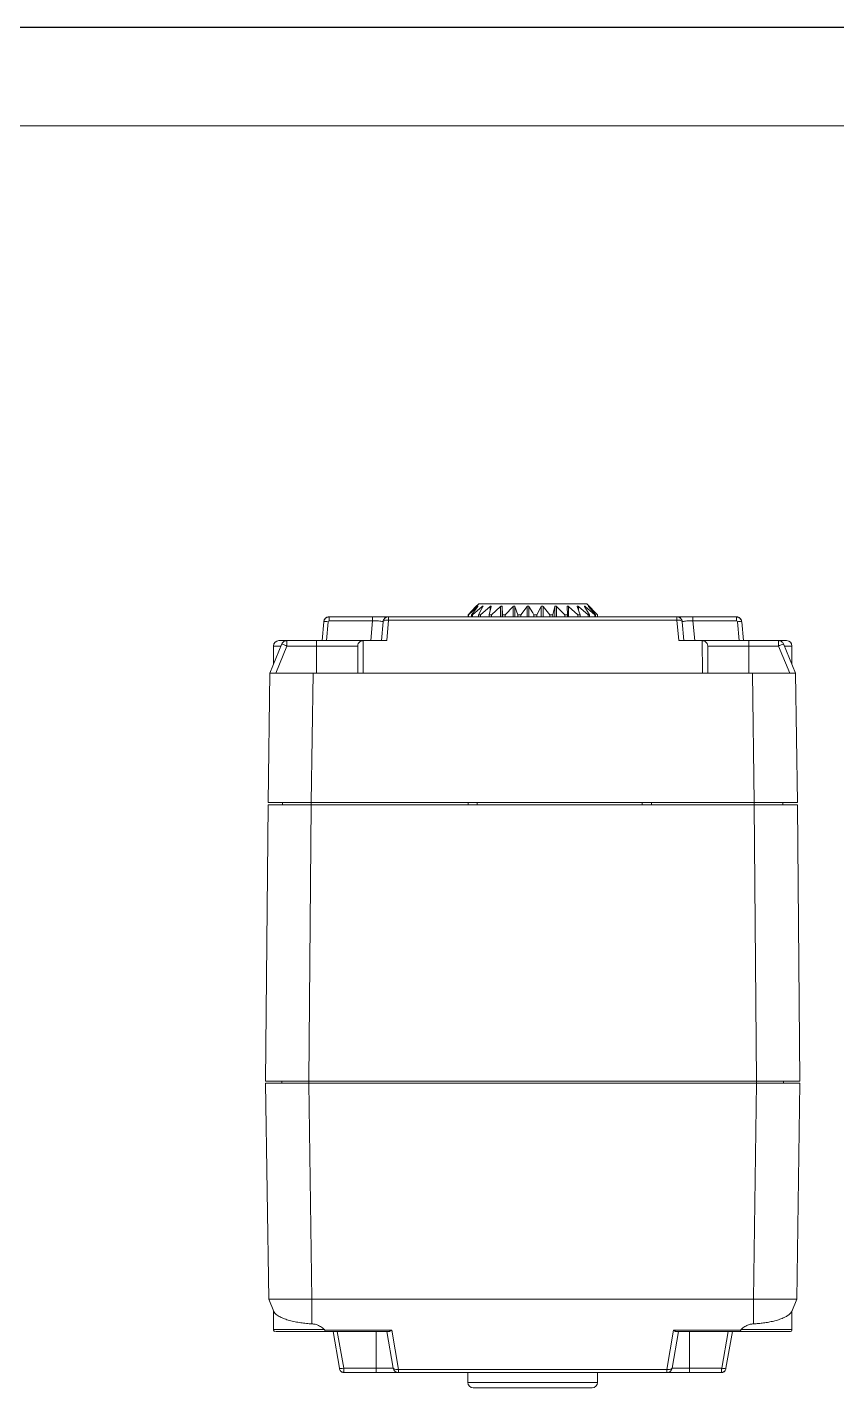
# Model space of a CAD drawing. Header units: millimetres. Extents: x 0 to 297, y 0 to 210.
# Drawn here: x 184.6 to 222.1, y 147 to 210 of the extents above; entities that cross this region are included whole.
import ezdxf

# ---------------------------------------------------------------- set-up
doc = ezdxf.new("R2010")
doc.units = ezdxf.units.MM
doc.layers.add('图框', color=7, linetype='Continuous')

msp = doc.modelspace()

# ---------------------------------------------------------------- linework, layer by layer
at = {"color": 7, "linetype": 'Continuous', "lineweight": 15}
for p, q in [((205.348, 183.151), (204.999, 182.794)), ((204.999, 182.794), (205.014, 182.794)), ((204.999, 182.794), (204.999, 182.694)), ((205.014, 182.794), (205.429, 183.173)), ((205.014, 182.694), (205.014, 182.794)), ((205.447, 183.173), (205.153, 182.794)), ((205.153, 182.794), (205.203, 182.794)), ((205.153, 182.794), (205.153, 182.694)), ((205.203, 182.794), (205.648, 183.173)), ((205.203, 182.694), (205.203, 182.794)), ((205.489, 183.294), (205.347, 183.152)), ((205.429, 183.173), (205.429, 183.149)), ((205.686, 183.173), (205.486, 182.794)), ((205.486, 182.794), (205.568, 182.794)), ((205.486, 182.794), (205.486, 182.694)), ((210.489, 183.294), (205.489, 183.294)), ((205.568, 182.794), (206.015, 183.173)), ((205.568, 182.694), (205.568, 182.794)), ((205.648, 183.173), (205.648, 183.102)), ((206.069, 183.173), (205.975, 182.794)), ((205.975, 182.794), (206.084, 182.794)), ((205.975, 182.794), (205.975, 182.694)), ((206.015, 183.173), (206.015, 182.953)), ((206.084, 182.794), (206.505, 183.173)), ((206.084, 182.694), (206.084, 182.794)), ((206.505, 182.694), (206.505, 183.173)), ((206.573, 183.173), (206.592, 182.794)), ((206.573, 182.694), (206.573, 183.173)), ((206.592, 182.794), (206.72, 182.794)), ((206.592, 182.794), (206.592, 182.694)), ((206.72, 182.794), (207.089, 183.173)), ((206.72, 182.694), (206.72, 182.794)), ((207.089, 182.694), (207.089, 183.173)), ((207.166, 183.173), (207.296, 182.794)), ((207.166, 182.694), (207.166, 183.173)), ((207.296, 182.794), (207.436, 182.794)), ((207.296, 182.794), (207.296, 182.694)), ((207.436, 182.794), (207.73, 183.173)), ((207.436, 182.694), (207.436, 182.794)), ((207.73, 182.694), (207.73, 183.173)), ((207.81, 183.173), (207.989, 182.883)), ((207.81, 182.694), (207.81, 183.173)), ((207.989, 182.883), (208.043, 182.794)), ((208.043, 182.794), (208.043, 182.694)), ((208.043, 182.794), (208.187, 182.794)), ((208.187, 182.794), (208.387, 183.173)), ((208.187, 182.694), (208.187, 182.794)), ((208.387, 182.694), (208.387, 183.173)), ((208.466, 183.173), (208.788, 182.794)), ((208.466, 182.694), (208.466, 183.173)), ((208.788, 182.794), (208.925, 182.794)), ((208.788, 182.794), (208.788, 182.694)), ((208.925, 182.794), (209.018, 183.173)), ((208.925, 182.694), (208.925, 182.794)), ((209.018, 182.694), (209.018, 183.173)), ((209.092, 183.173), (209.482, 182.794)), ((209.092, 182.694), (209.092, 183.173)), ((209.482, 182.794), (209.604, 182.794)), ((209.482, 182.794), (209.482, 182.694)), ((209.604, 182.794), (209.585, 183.173)), ((209.604, 182.694), (209.604, 182.794)), ((209.649, 183.173), (210.082, 182.794)), ((209.649, 182.694), (209.649, 183.173)), ((210.182, 182.794), (210.052, 183.173)), ((210.082, 182.794), (210.182, 182.794)), ((210.082, 182.794), (210.082, 182.694)), ((210.101, 183.173), (210.551, 182.794)), ((210.101, 183.03), (210.101, 183.173)), ((210.182, 182.694), (210.182, 182.794)), ((210.623, 182.794), (210.39, 183.173)), ((210.421, 183.173), (210.859, 182.794)), ((210.421, 183.122), (210.421, 183.173)), ((210.989, 182.794), (210.489, 183.294)), ((210.551, 182.794), (210.623, 182.794)), ((210.551, 182.794), (210.551, 182.694)), ((210.897, 182.794), (210.576, 183.173)), ((210.588, 183.173), (210.986, 182.794)), ((210.623, 182.694), (210.623, 182.794)), ((210.859, 182.794), (210.897, 182.794)), ((210.859, 182.794), (210.859, 182.694)), ((210.897, 182.694), (210.897, 182.794)), ((210.986, 182.794), (210.989, 182.794)), ((210.986, 182.794), (210.986, 182.694)), ((210.989, 182.694), (210.989, 182.794)), ((198.316, 182.465), (198.239, 181.594)), ((198.439, 181.594), (198.515, 182.465)), ((198.565, 182.694), (198.565, 182.511)), ((198.565, 182.694), (200.572, 182.694)), ((198.565, 182.511), (200.572, 182.511)), ((200.491, 181.594), (200.572, 182.511)), ((201.066, 182.465), (200.989, 181.594)), ((201.232, 181.594), (201.315, 182.539)), ((201.315, 182.694), (214.664, 182.694)), ((201.315, 182.539), (214.664, 182.539)), ((214.664, 182.539), (214.747, 181.594)), ((214.833, 182.628), (214.841, 182.621)), ((214.989, 181.594), (214.913, 182.465)), ((215.407, 182.694), (215.407, 182.511)), ((215.407, 182.694), (217.414, 182.694)), ((215.407, 182.511), (215.487, 181.594)), ((215.407, 182.511), (217.414, 182.511)), ((217.414, 182.511), (217.414, 182.694)), ((217.464, 182.465), (217.54, 181.594)), ((217.739, 181.594), (217.663, 182.465)), ((196.611, 181.594), (197.989, 181.594)), ((197.989, 181.594), (197.989, 181.344)), ((200.139, 181.594), (200.137, 180.094)), ((201.232, 181.594), (200.139, 181.594)), ((215.839, 181.594), (214.747, 181.594)), ((215.841, 180.094), (215.839, 181.594)), ((217.989, 181.594), (217.989, 181.344)), ((217.989, 181.594), (219.368, 181.594)), ((195.823, 180.094), (196.38, 181.439)), ((195.989, 181.344), (195.989, 180.493)), ((195.989, 181.344), (196.341, 181.344)), ((196.094, 180.094), (196.611, 181.344)), ((196.611, 181.344), (197.989, 181.344)), ((197.989, 181.344), (197.989, 180.094)), ((197.989, 181.344), (199.889, 181.344)), ((199.889, 181.344), (199.889, 180.094)), ((216.089, 180.094), (216.089, 181.344)), ((216.089, 181.344), (217.989, 181.344)), ((217.989, 181.344), (217.989, 180.094)), ((217.989, 181.344), (219.368, 181.344)), ((219.368, 181.344), (219.885, 180.094)), ((219.599, 181.439), (220.156, 180.094)), ((219.989, 181.344), (219.638, 181.344)), ((219.989, 180.493), (219.989, 181.344)), ((195.739, 174.094), (195.823, 180.094)), ((197.739, 174.094), (197.823, 180.094)), ((197.823, 180.094), (200.137, 180.094)), ((215.841, 180.094), (200.137, 180.094)), ((215.841, 180.094), (218.156, 180.094)), ((218.156, 180.094), (218.24, 174.094)), ((220.156, 180.094), (218.156, 180.094)), ((220.156, 180.094), (220.239, 174.094)), ((195.628, 161.194), (195.739, 173.994)), ((197.739, 174.094), (195.739, 174.094)), ((197.739, 173.994), (195.739, 173.994)), ((196.406, 174.094), (196.406, 173.994)), ((197.739, 173.994), (197.628, 161.194)), ((218.24, 174.094), (197.739, 174.094)), ((197.739, 174.094), (197.739, 173.994)), ((218.239, 173.994), (197.739, 173.994)), ((204.996, 173.994), (204.996, 174.094)), ((205.424, 173.994), (205.416, 174.094)), ((213.062, 174.094), (213.055, 173.994)), ((213.483, 174.094), (213.483, 173.994)), ((218.239, 174.094), (218.239, 173.994)), ((218.239, 173.994), (218.351, 161.194)), ((220.239, 173.994), (218.239, 173.994)), ((220.239, 174.094), (218.24, 174.094)), ((219.573, 174.094), (219.573, 173.994)), ((220.239, 173.994), (220.351, 161.194)), ((195.628, 161.194), (197.628, 161.194)), ((195.769, 151.094), (195.629, 161.094)), ((196.378, 161.094), (196.378, 161.194)), ((197.628, 161.194), (218.351, 161.194)), ((197.628, 161.094), (197.628, 161.194)), ((197.629, 161.094), (218.35, 161.094)), ((197.769, 151.094), (197.629, 161.094)), ((218.35, 161.094), (218.21, 151.094)), ((218.351, 161.194), (220.351, 161.194)), ((218.351, 161.194), (218.351, 161.094)), ((219.601, 161.094), (219.601, 161.194)), ((220.21, 151.094), (220.349, 161.094)), ((195.769, 151.094), (196.004, 150.526)), ((196.003, 150.528), (195.769, 151.094)), ((197.769, 151.094), (218.21, 151.094)), ((197.769, 151.094), (197.769, 149.957)), ((218.21, 149.957), (218.21, 151.094)), ((219.975, 150.526), (220.21, 151.094)), ((220.21, 151.094), (219.975, 150.528)), ((195.989, 150.561), (195.989, 149.694)), ((219.989, 149.694), (219.989, 150.561)), ((195.989, 149.694), (198.348, 149.694)), ((201.314, 149.594), (198.351, 149.594)), ((198.368, 149.655), (201.465, 149.655)), ((198.747, 149.594), (199.046, 147.9)), ((199.243, 147.9), (198.944, 149.594)), ((200.739, 149.594), (200.739, 147.9)), ((201.239, 149.594), (201.538, 147.9)), ((201.465, 149.655), (201.784, 147.848)), ((214.195, 147.848), (214.513, 149.655)), ((214.441, 147.9), (214.739, 149.594)), ((214.513, 149.655), (217.611, 149.655)), ((214.665, 149.594), (217.628, 149.594)), ((215.239, 147.9), (215.239, 149.594)), ((217.035, 149.594), (216.736, 147.9)), ((216.933, 147.9), (217.232, 149.594)), ((217.631, 149.694), (219.989, 149.694)), ((200.739, 147.9), (199.243, 147.9)), ((199.25, 147.702), (199.25, 147.694)), ((200.739, 147.694), (199.25, 147.694)), ((201.538, 147.9), (200.739, 147.9)), ((200.739, 147.694), (200.739, 147.9)), ((201.784, 147.848), (214.195, 147.848)), ((201.784, 147.694), (214.195, 147.694)), ((204.989, 147.694), (204.989, 147.244)), ((210.989, 147.244), (210.989, 147.694)), ((215.239, 147.9), (214.441, 147.9)), ((215.239, 147.694), (215.239, 147.9)), ((216.736, 147.9), (215.239, 147.9)), ((216.729, 147.694), (215.239, 147.694)), ((216.729, 147.694), (216.729, 147.702)), ((204.989, 147.244), (210.989, 147.244)), ((205.24, 146.994), (210.739, 146.994))]:
    msp.add_line(p, q, dxfattribs=at)
for centre, radius, start, end in [((198.415, 181.889), 0.585, 80.19745, 99.80255), ((201.315, 182.444), 0.25, 132.5, 175), ((214.664, 182.444), 0.25, 47.5, 90), ((217.563, 181.889), 0.585, 80.19745, 99.80255), ((196.239, 181.344), 0.25, 90, 180), ((196.611, 181.344), 0.25, 123.75516, 157.51032), ((219.368, 181.344), 0.25, 56.24484, 90), ((219.739, 181.344), 0.25, 0, 90), ((196.089, 149.694), 0.1, 180, 270), ((219.889, 149.694), 0.1, 270, 0), ((201.784, 147.944), 0.25, 230, 270), ((214.278, 148.334), 0.493, 260.30742, 279.97998), ((216.729, 147.894), 0.2, 270, 318.95076), ((216.835, 148.194), 0.31, 251.4693, 288.5307), ((216.729, 147.894), 0.2, 328.06765, 350), ((205.239, 147.244), 0.25, 180, 270), ((210.739, 147.244), 0.25, 270, 0)]:
    msp.add_arc(centre, radius, start, end, dxfattribs=at)
for points, knots in [([(205.429, 183.173), (205.434, 183.177), (205.442, 183.184), (205.452, 183.191), (205.457, 183.194), (205.46, 183.194), (205.459, 183.19), (205.455, 183.183), (205.45, 183.176), (205.447, 183.173)], [0, 0, 0, 0, 0.197278, 0.3392, 0.458477, 0.578083, 0.691204, 0.848053, 1, 1, 1, 1]), ([(205.648, 183.173), (205.654, 183.177), (205.663, 183.184), (205.675, 183.191), (205.683, 183.194), (205.689, 183.194), (205.691, 183.19), (205.691, 183.183), (205.687, 183.176), (205.686, 183.173)], [0, 0, 0, 0, 0.197276, 0.339208, 0.458484, 0.578078, 0.691199, 0.848049, 1, 1, 1, 1]), ([(206.015, 183.173), (206.02, 183.177), (206.03, 183.184), (206.044, 183.191), (206.054, 183.194), (206.063, 183.194), (206.068, 183.19), (206.071, 183.183), (206.07, 183.176), (206.069, 183.173)], [0, 0, 0, 0, 0.197274, 0.339201, 0.458471, 0.578078, 0.691201, 0.848061, 1, 1, 1, 1]), ([(206.505, 183.173), (206.511, 183.177), (206.52, 183.184), (206.535, 183.191), (206.547, 183.194), (206.557, 183.194), (206.566, 183.19), (206.571, 183.183), (206.572, 183.176), (206.573, 183.173)], [0, 0, 0, 0, 0.197272, 0.339202, 0.458474, 0.578086, 0.691209, 0.848057, 1, 1, 1, 1]), ([(207.089, 183.173), (207.094, 183.177), (207.102, 183.184), (207.117, 183.191), (207.13, 183.194), (207.142, 183.194), (207.153, 183.19), (207.161, 183.183), (207.164, 183.176), (207.166, 183.173)], [0, 0, 0, 0, 0.197274, 0.339202, 0.458476, 0.578083, 0.691196, 0.848051, 1, 1, 1, 1]), ([(207.73, 183.173), (207.734, 183.177), (207.741, 183.184), (207.754, 183.191), (207.767, 183.194), (207.78, 183.194), (207.792, 183.19), (207.803, 183.183), (207.808, 183.176), (207.81, 183.173)], [0, 0, 0, 0, 0.197277, 0.339207, 0.458479, 0.578087, 0.691206, 0.84805, 1, 1, 1, 1]), ([(208.387, 183.173), (208.388, 183.176), (208.392, 183.182), (208.4, 183.188), (208.41, 183.193), (208.422, 183.194), (208.434, 183.193), (208.446, 183.189), (208.457, 183.182), (208.463, 183.176), (208.466, 183.173)], [0, 0, 0, 0, 0.139427, 0.260874, 0.372513, 0.484702, 0.604546, 0.722001, 0.850368, 1, 1, 1, 1]), ([(209.018, 183.173), (209.019, 183.176), (209.021, 183.182), (209.027, 183.188), (209.035, 183.193), (209.046, 183.194), (209.057, 183.193), (209.07, 183.189), (209.082, 183.182), (209.089, 183.176), (209.092, 183.173)], [0, 0, 0, 0, 0.139426, 0.260867, 0.372506, 0.484695, 0.60454, 0.721999, 0.850365, 1, 1, 1, 1]), ([(209.585, 183.173), (209.585, 183.176), (209.586, 183.182), (209.589, 183.188), (209.595, 183.193), (209.603, 183.194), (209.613, 183.193), (209.625, 183.189), (209.637, 183.182), (209.645, 183.176), (209.649, 183.173)], [0, 0, 0, 0, 0.139419, 0.260878, 0.372506, 0.4847, 0.604546, 0.722001, 0.850364, 1, 1, 1, 1]), ([(210.052, 183.173), (210.051, 183.176), (210.05, 183.182), (210.05, 183.188), (210.053, 183.193), (210.059, 183.194), (210.067, 183.193), (210.078, 183.189), (210.089, 183.182), (210.097, 183.176), (210.101, 183.173)], [0, 0, 0, 0, 0.139418, 0.260863, 0.372508, 0.484696, 0.604541, 0.721999, 0.850362, 1, 1, 1, 1]), ([(210.39, 183.173), (210.388, 183.176), (210.384, 183.182), (210.382, 183.188), (210.382, 183.193), (210.385, 183.194), (210.391, 183.193), (210.399, 183.189), (210.41, 183.182), (210.417, 183.176), (210.421, 183.173)], [0, 0, 0, 0, 0.139415, 0.260879, 0.372512, 0.484692, 0.604548, 0.721995, 0.850364, 1, 1, 1, 1]), ([(210.576, 183.173), (210.573, 183.176), (210.568, 183.182), (210.563, 183.188), (210.561, 183.193), (210.561, 183.194), (210.564, 183.193), (210.569, 183.189), (210.578, 183.182), (210.584, 183.176), (210.588, 183.173)], [0, 0, 0, 0, 0.139412, 0.260868, 0.372505, 0.484688, 0.604541, 0.721998, 0.850361, 1, 1, 1, 1]), ([(198.316, 182.465), (198.318, 182.482), (198.323, 182.515), (198.341, 182.559), (198.366, 182.598), (198.396, 182.63), (198.429, 182.655), (198.463, 182.673), (198.498, 182.685), (198.532, 182.692), (198.554, 182.693), (198.565, 182.694)], [0, 0, 0, 0, 0.135569, 0.265029, 0.388378, 0.505611, 0.616729, 0.721728, 0.820607, 0.913365, 1, 1, 1, 1]), ([(198.565, 182.692), (198.534, 182.688), (198.473, 182.682), (198.395, 182.631), (198.338, 182.558), (198.326, 182.498), (198.32, 182.468)], [0, 0, 0, 0, 0.2501582, 0.5002881, 0.7501612, 1, 1, 1, 1]), ([(200.572, 182.694), (200.572, 182.694), (200.572, 182.676), (200.572, 182.606), (200.572, 182.556), (200.572, 182.511)], [0, 0, 0, 0, 0.5, 0.5, 1, 1, 1, 1]), ([(200.572, 182.694), (200.597, 182.694), (200.646, 182.694), (200.72, 182.694), (200.791, 182.694), (200.883, 182.694), (200.991, 182.694), (201.103, 182.694), (201.197, 182.694), (201.239, 182.694), (201.26, 182.694)], [0, 0, 0, 0, 0.087238, 0.172698, 0.257122, 0.341275, 0.50762, 0.673734, 0.836947, 1, 1, 1, 1]), ([(200.572, 182.511), (200.674, 182.515), (200.776, 182.51), (200.94, 182.496), (201.001, 182.487), (201.035, 182.479)], [0, 0, 0, 0, 0.5, 0.5, 1, 1, 1, 1]), ([(201.315, 182.539), (201.251, 182.544), (201.187, 182.539), (201.096, 182.512), (201.068, 182.49), (201.066, 182.465)], [0, 0, 0, 0, 0.5, 0.5, 1, 1, 1, 1]), ([(201.305, 182.694), (201.28, 182.693), (201.232, 182.693), (201.162, 182.685), (201.128, 182.682)], [0, 0, 0, 0, 0.51264, 1, 1, 1, 1]), ([(201.315, 182.694), (201.315, 182.694), (201.315, 182.679), (201.315, 182.624), (201.315, 182.585), (201.315, 182.539)], [0, 0, 0, 0, 0.5, 0.5, 1, 1, 1, 1]), ([(214.664, 182.539), (214.664, 182.585), (214.664, 182.624), (214.664, 182.679), (214.664, 182.694), (214.664, 182.694)], [0, 0, 0, 0, 0.5, 0.5, 1, 1, 1, 1]), ([(214.664, 182.694), (214.665, 182.694), (214.666, 182.694), (214.677, 182.694), (214.694, 182.694), (214.726, 182.694), (214.783, 182.694), (214.875, 182.694), (214.988, 182.694), (215.117, 182.694), (215.259, 182.694), (215.357, 182.694), (215.407, 182.694)], [0, 0, 0, 0, 0.058904, 0.117778, 0.177243, 0.237903, 0.361768, 0.486687, 0.612925, 0.740288, 0.868318, 1, 1, 1, 1]), ([(214.913, 182.465), (214.911, 182.49), (214.883, 182.512), (214.791, 182.539), (214.728, 182.544), (214.664, 182.539)], [0, 0, 0, 0, 0.5, 0.5, 1, 1, 1, 1]), ([(214.85, 182.682), (214.816, 182.685), (214.746, 182.693), (214.698, 182.693), (214.674, 182.694)], [0, 0, 0, 0, 0.487414, 1, 1, 1, 1]), ([(214.944, 182.479), (214.978, 182.487), (215.039, 182.496), (215.203, 182.51), (215.304, 182.515), (215.407, 182.511)], [0, 0, 0, 0, 0.5, 0.5, 1, 1, 1, 1]), ([(217.414, 182.694), (217.43, 182.693), (217.464, 182.691), (217.516, 182.674), (217.568, 182.644), (217.614, 182.599), (217.65, 182.538), (217.659, 182.49), (217.663, 182.465)], [0, 0, 0, 0, 0.1311159, 0.2764733, 0.4360579, 0.6098532, 0.7978406, 1, 1, 1, 1]), ([(217.659, 182.468), (217.653, 182.498), (217.641, 182.558), (217.584, 182.631), (217.505, 182.682), (217.445, 182.688), (217.414, 182.692)], [0, 0, 0, 0, 0.2496378, 0.4994717, 0.7495987, 1, 1, 1, 1]), ([(196.239, 181.594), (196.24, 181.594), (196.242, 181.594), (196.254, 181.594), (196.275, 181.594), (196.304, 181.594), (196.357, 181.594), (196.449, 181.594), (196.557, 181.594), (196.611, 181.594)], [0, 0, 0, 0, 0.103816, 0.206843, 0.309658, 0.412844, 0.516974, 0.758361, 1, 1, 1, 1]), ([(196.611, 181.594), (196.611, 181.594), (196.611, 181.567), (196.611, 181.474), (196.611, 181.409), (196.611, 181.344)], [0, 0, 0, 0, 0.5, 0.5, 1, 1, 1, 1]), ([(197.989, 181.594), (198.035, 181.594), (198.125, 181.594), (198.259, 181.594), (198.392, 181.594), (198.524, 181.594), (198.654, 181.594), (198.876, 181.594), (199.179, 181.594), (199.52, 181.594), (199.8, 181.594), (199.976, 181.594), (200.077, 181.594), (200.13, 181.594), (200.136, 181.594), (200.139, 181.594)], [0, 0, 0, 0, 0.040278, 0.080245, 0.120061, 0.159886, 0.199879, 0.2402, 0.370049, 0.500058, 0.629907, 0.759916, 0.840123, 0.919724, 1, 1, 1, 1]), ([(200.139, 181.594), (200.124, 181.593), (200.094, 181.591), (200.049, 181.578), (200.006, 181.557), (199.957, 181.519), (199.904, 181.449), (199.895, 181.383), (199.889, 181.344)], [0, 0, 0, 0, 0.1042307, 0.2126636, 0.3266705, 0.4474335, 0.6743952, 1, 1, 1, 1]), ([(215.839, 181.594), (215.854, 181.593), (215.885, 181.591), (215.93, 181.578), (215.973, 181.557), (216.022, 181.519), (216.075, 181.45), (216.084, 181.383), (216.089, 181.344)], [0, 0, 0, 0, 0.104231, 0.212664, 0.32667, 0.447434, 0.674395, 1, 1, 1, 1]), ([(215.839, 181.594), (215.84, 181.594), (215.842, 181.594), (215.855, 181.594), (215.876, 181.594), (215.905, 181.594), (215.943, 181.594), (216.023, 181.594), (216.179, 181.594), (216.459, 181.594), (216.8, 181.594), (217.143, 181.594), (217.453, 181.594), (217.719, 181.594), (217.899, 181.594), (217.989, 181.594)], [0, 0, 0, 0, 0.040278, 0.080245, 0.120061, 0.159886, 0.199879, 0.2402, 0.370049, 0.500058, 0.629907, 0.759916, 0.840123, 0.919724, 1, 1, 1, 1]), ([(219.368, 181.344), (219.368, 181.409), (219.368, 181.474), (219.368, 181.567), (219.368, 181.594), (219.368, 181.594)], [0, 0, 0, 0, 0.5, 0.5, 1, 1, 1, 1]), ([(219.368, 181.594), (219.39, 181.594), (219.435, 181.594), (219.495, 181.594), (219.549, 181.594), (219.597, 181.594), (219.649, 181.594), (219.697, 181.594), (219.733, 181.594), (219.737, 181.594), (219.739, 181.594)], [0, 0, 0, 0, 0.097068, 0.19347, 0.289676, 0.386159, 0.483389, 0.65582, 0.82713, 1, 1, 1, 1]), ([(219.368, 181.594), (219.39, 181.594), (219.435, 181.594), (219.495, 181.594), (219.549, 181.594), (219.597, 181.594), (219.649, 181.594), (219.697, 181.594), (219.733, 181.594), (219.737, 181.594), (219.739, 181.594)], [0, 0, 0, 0, 0.097068, 0.19347, 0.289676, 0.386159, 0.483389, 0.65582, 0.82713, 1, 1, 1, 1]), ([(196.611, 181.344), (196.551, 181.369), (196.491, 181.394), (196.405, 181.429), (196.38, 181.439), (196.38, 181.439)], [0, 0, 0, 0, 0.5, 0.5, 1, 1, 1, 1]), ([(219.599, 181.439), (219.599, 181.439), (219.574, 181.429), (219.488, 181.394), (219.428, 181.369), (219.368, 181.344)], [0, 0, 0, 0, 0.5, 0.5, 1, 1, 1, 1]), ([(195.823, 180.094), (195.824, 180.094), (195.826, 180.094), (195.843, 180.094), (195.873, 180.094), (195.923, 180.094), (196.018, 180.094), (196.17, 180.094), (196.401, 180.094), (196.679, 180.094), (196.948, 180.094), (197.183, 180.094), (197.381, 180.094), (197.594, 180.094), (197.746, 180.094), (197.823, 180.094)], [0, 0, 0, 0, 0.049444, 0.09758, 0.144682, 0.206455, 0.270169, 0.385967, 0.500021, 0.61391, 0.729873, 0.793429, 0.85536, 0.926277, 1, 1, 1, 1]), ([(195.629, 161.094), (195.63, 161.094), (195.632, 161.094), (195.649, 161.094), (195.679, 161.094), (195.73, 161.094), (195.824, 161.094), (195.976, 161.094), (196.207, 161.094), (196.485, 161.094), (196.754, 161.094), (196.989, 161.094), (197.187, 161.094), (197.401, 161.094), (197.552, 161.094), (197.629, 161.094)], [0, 0, 0, 0, 0.049444, 0.09758, 0.144682, 0.206455, 0.270169, 0.385967, 0.500021, 0.61391, 0.729873, 0.793429, 0.85536, 0.926277, 1, 1, 1, 1]), ([(218.35, 161.094), (218.401, 161.094), (218.503, 161.094), (218.654, 161.094), (218.816, 161.094), (218.99, 161.094), (219.224, 161.094), (219.493, 161.094), (219.771, 161.094), (220.003, 161.094), (220.155, 161.094), (220.249, 161.094), (220.306, 161.094), (220.343, 161.094), (220.347, 161.094), (220.349, 161.094)], [0, 0, 0, 0, 0.049444, 0.09758, 0.144682, 0.206455, 0.270169, 0.385967, 0.500021, 0.61391, 0.729873, 0.793429, 0.85536, 0.926277, 1, 1, 1, 1]), ([(195.769, 151.094), (195.77, 151.093), (195.773, 151.092), (195.799, 151.092), (195.851, 151.092), (195.94, 151.091), (196.098, 151.09), (196.322, 151.09), (196.548, 151.09), (196.766, 151.09), (197.001, 151.091), (197.25, 151.092), (197.507, 151.093), (197.682, 151.093), (197.769, 151.094)], [0, 0, 0, 0, 0.042938, 0.124961, 0.184087, 0.24994, 0.38056, 0.499752, 0.583125, 0.666499, 0.749873, 0.833247, 0.916623, 1, 1, 1, 1]), ([(218.21, 151.094), (218.236, 151.093), (218.306, 151.093), (218.437, 151.092), (218.601, 151.092), (218.788, 151.092), (219.041, 151.091), (219.334, 151.09), (219.604, 151.09), (219.801, 151.09), (219.947, 151.09), (220.063, 151.091), (220.147, 151.092), (220.2, 151.093), (220.206, 151.093), (220.21, 151.094)], [0, 0, 0, 0, 0.025, 0.06671, 0.125124, 0.184123, 0.250227, 0.381363, 0.500085, 0.583403, 0.666721, 0.750039, 0.833359, 0.916679, 1, 1, 1, 1]), ([(197.769, 149.957), (197.727, 149.959), (197.642, 149.962), (197.513, 149.972), (197.383, 149.986), (197.251, 150.003), (197.119, 150.025), (196.988, 150.05), (196.859, 150.078), (196.733, 150.111), (196.573, 150.158), (196.383, 150.229), (196.223, 150.311), (196.114, 150.388), (196.042, 150.455), (196.017, 150.502), (196.003, 150.528)], [0, 0, 0, 0, 0.047861, 0.097089, 0.1477195, 0.1997854, 0.2533168, 0.3083414, 0.3648848, 0.4229703, 0.4826198, 0.6016999, 0.7387677, 0.8164091, 0.9034873, 1, 1, 1, 1]), ([(198.348, 149.694), (198.319, 149.719), (198.262, 149.767), (198.173, 149.829), (198.065, 149.889), (197.931, 149.94), (197.823, 149.951), (197.769, 149.957)], [0, 0, 0, 0, 0.181935, 0.349479, 0.50383, 0.75523, 1, 1, 1, 1]), ([(217.631, 149.694), (217.66, 149.719), (217.716, 149.767), (217.805, 149.828), (217.913, 149.889), (218.047, 149.94), (218.156, 149.951), (218.21, 149.957)], [0, 0, 0, 0, 0.180407, 0.347834, 0.503786, 0.754214, 1, 1, 1, 1]), ([(219.975, 150.528), (219.969, 150.515), (219.958, 150.49), (219.93, 150.453), (219.897, 150.419), (219.86, 150.386), (219.819, 150.355), (219.737, 150.301), (219.596, 150.229), (219.378, 150.148), (219.151, 150.084), (218.917, 150.033), (218.679, 149.995), (218.443, 149.968), (218.286, 149.961), (218.21, 149.957)], [0, 0, 0, 0, 0.0493655, 0.096411, 0.1411365, 0.1835422, 0.223628, 0.261394, 0.398482, 0.5175866, 0.6237564, 0.724932, 0.8212525, 0.9128793, 1, 1, 1, 1]), ([(196.109, 149.594), (196.112, 149.594), (196.118, 149.594), (196.346, 149.594), (196.727, 149.594), (197.239, 149.594), (197.815, 149.594), (198.176, 149.594), (198.351, 149.594)], [0, 0, 0, 0, 0.132938, 0.302231, 0.471525, 0.651116, 0.830707, 1, 1, 1, 1]), ([(198.348, 149.694), (198.354, 149.688), (198.365, 149.677), (198.367, 149.662), (198.368, 149.655)], [0, 0, 0, 0, 0.552302, 1, 1, 1, 1]), ([(198.351, 149.594), (198.352, 149.594), (198.356, 149.596), (198.361, 149.607), (198.364, 149.621), (198.367, 149.637), (198.368, 149.65), (198.368, 149.655)], [0, 0, 0, 0, 0.238784, 0.45816, 0.658117, 0.838696, 1, 1, 1, 1]), ([(201.465, 149.655), (201.449, 149.645), (201.421, 149.628), (201.38, 149.609), (201.346, 149.596), (201.324, 149.595), (201.314, 149.594)], [0, 0, 0, 0, 0.314237, 0.534911, 0.784955, 1, 1, 1, 1]), ([(214.513, 149.655), (214.527, 149.647), (214.553, 149.631), (214.589, 149.613), (214.619, 149.601), (214.644, 149.595), (214.658, 149.594), (214.665, 149.594)], [0, 0, 0, 0, 0.26191, 0.492723, 0.692543, 0.861539, 1, 1, 1, 1]), ([(217.631, 149.694), (217.625, 149.688), (217.613, 149.677), (217.611, 149.662), (217.611, 149.655)], [0, 0, 0, 0, 0.559639, 1, 1, 1, 1]), ([(217.628, 149.594), (217.626, 149.594), (217.623, 149.596), (217.618, 149.607), (217.615, 149.622), (217.612, 149.638), (217.611, 149.65), (217.611, 149.655)], [0, 0, 0, 0, 0.2455013, 0.4682018, 0.6681348, 0.8453642, 1, 1, 1, 1]), ([(219.87, 149.594), (219.867, 149.594), (219.861, 149.594), (219.632, 149.594), (219.252, 149.594), (218.739, 149.594), (218.164, 149.594), (217.803, 149.594), (217.628, 149.594)], [0, 0, 0, 0, 0.132938, 0.302231, 0.471525, 0.651116, 0.830707, 1, 1, 1, 1]), ([(199.046, 147.9), (199.047, 147.892), (199.069, 147.887), (199.142, 147.887), (199.192, 147.892), (199.243, 147.9)], [0, 0, 0, 0, 0.5, 0.5, 1, 1, 1, 1]), ([(199.079, 147.79), (199.084, 147.783), (199.092, 147.772), (199.111, 147.754), (199.133, 147.739), (199.161, 147.723), (199.196, 147.71), (199.227, 147.702), (199.245, 147.701), (199.25, 147.701)], [0, 0, 0, 0, 0.18472, 0.296409, 0.425446, 0.574083, 0.743722, 0.934571, 1, 1, 1, 1]), ([(199.243, 147.9), (199.243, 147.883), (199.244, 147.85), (199.246, 147.793), (199.248, 147.74), (199.249, 147.707), (199.25, 147.703), (199.25, 147.702)], [0, 0, 0, 0, 0.177849, 0.347556, 0.661238, 0.942735, 1, 1, 1, 1]), ([(201.784, 147.694), (201.783, 147.694), (201.782, 147.694), (201.767, 147.694), (201.744, 147.694), (201.7, 147.694), (201.619, 147.694), (201.483, 147.694), (201.317, 147.694), (201.132, 147.694), (200.936, 147.694), (200.805, 147.694), (200.739, 147.694)], [0, 0, 0, 0, 0.060262, 0.120024, 0.179827, 0.240208, 0.370006, 0.50013, 0.629928, 0.760053, 0.879947, 1, 1, 1, 1]), ([(201.538, 147.9), (201.542, 147.877), (201.57, 147.858), (201.661, 147.839), (201.722, 147.839), (201.784, 147.848)], [0, 0, 0, 0, 0.5, 0.5, 1, 1, 1, 1]), ([(201.784, 147.848), (201.784, 147.803), (201.784, 147.763), (201.784, 147.709), (201.784, 147.694), (201.784, 147.694)], [0, 0, 0, 0, 0.5, 0.5, 1, 1, 1, 1]), ([(214.195, 147.694), (214.204, 147.694), (214.221, 147.695), (214.265, 147.702), (214.32, 147.723), (214.379, 147.77), (214.422, 147.829), (214.434, 147.877), (214.441, 147.9)], [0, 0, 0, 0, 0.077959, 0.150093, 0.381725, 0.582014, 0.789658, 1, 1, 1, 1]), ([(214.195, 147.694), (214.195, 147.694), (214.195, 147.709), (214.195, 147.763), (214.195, 147.803), (214.195, 147.848)], [0, 0, 0, 0, 0.5, 0.5, 1, 1, 1, 1]), ([(215.239, 147.694), (215.206, 147.694), (215.141, 147.694), (215.043, 147.694), (214.948, 147.694), (214.818, 147.694), (214.662, 147.694), (214.496, 147.694), (214.36, 147.694), (214.264, 147.694), (214.205, 147.694), (214.198, 147.694), (214.195, 147.694)], [0, 0, 0, 0, 0.060262, 0.120024, 0.179827, 0.240208, 0.370006, 0.50013, 0.629928, 0.760053, 0.879947, 1, 1, 1, 1]), ([(216.729, 147.702), (216.729, 147.702), (216.729, 147.707), (216.731, 147.74), (216.732, 147.793), (216.734, 147.85), (216.736, 147.883), (216.736, 147.9)], [0, 0, 0, 0, 0.059852, 0.340701, 0.653522, 0.822718, 1, 1, 1, 1]), ([(216.729, 147.701), (216.735, 147.701), (216.754, 147.702), (216.787, 147.711), (216.823, 147.725), (216.857, 147.746), (216.887, 147.771), (216.897, 147.786), (216.902, 147.793)], [0, 0, 0, 0, 0.07656, 0.272488, 0.443834, 0.591353, 0.823823, 1, 1, 1, 1])]:
    msp.add_open_spline(points, degree=3, knots=knots, dxfattribs=at)
for points in [[(198.515, 182.465), (198.517, 182.49), (198.54, 182.511), (198.565, 182.511)], [(201.146, 182.628), (201.191, 182.67), (201.253, 182.694), (201.315, 182.694)], [(214.833, 182.628), (214.879, 182.586), (214.908, 182.527), (214.913, 182.465)], [(217.414, 182.511), (217.439, 182.511), (217.462, 182.49), (217.464, 182.465)], [(196.472, 181.552), (196.513, 181.579), (196.562, 181.594), (196.611, 181.594)], [(219.506, 181.552), (219.547, 181.524), (219.58, 181.485), (219.599, 181.439)], [(199.046, 147.9), (199.05, 147.877), (199.053, 147.859), (199.053, 147.859)], [(199.077, 147.794), (199.065, 147.814), (199.057, 147.836), (199.053, 147.859)], [(201.538, 147.9), (201.548, 147.842), (201.578, 147.79), (201.623, 147.752)], [(214.363, 147.848), (214.408, 147.858), (214.437, 147.877), (214.441, 147.9)], [(216.926, 147.859), (216.926, 147.859), (216.929, 147.877), (216.933, 147.9)]]:
    msp.add_open_spline(points, degree=3, dxfattribs=at)
at = {"layer": '图框'}
msp.add_line((0, 210), (297, 210), dxfattribs=at)
at = {"layer": '图框', "linetype": 'Continuous', "lineweight": 15}
msp.add_line((25.733, 205.431), (292.733, 205.431), dxfattribs=at)

doc.saveas('drawing.dxf')
